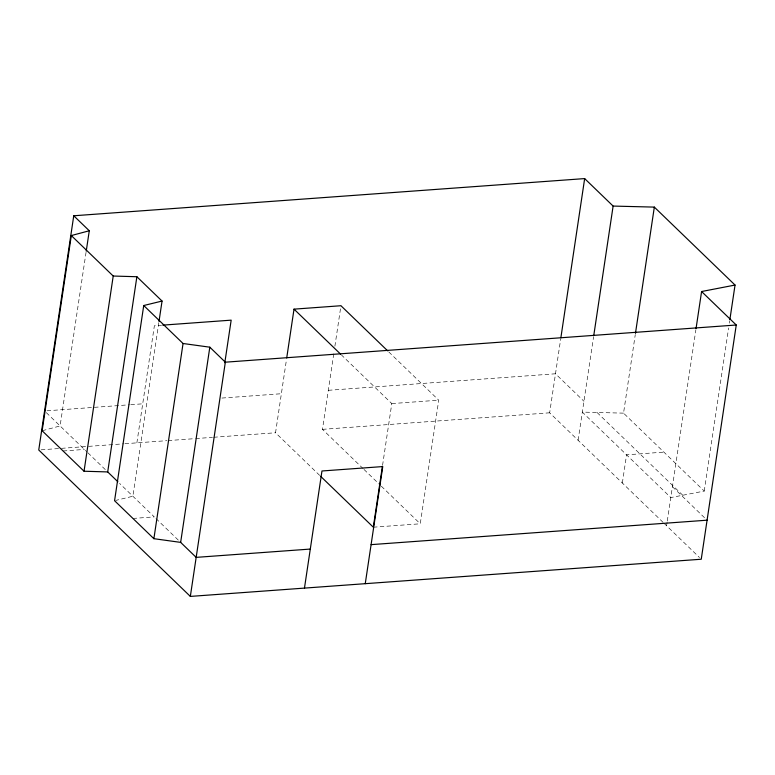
<?xml version="1.0" encoding="UTF-8"?>
<svg xmlns="http://www.w3.org/2000/svg" width="775" height="775" viewBox="0 0 775 775"><rect width="100%" height="100%" fill="white"/><g stroke="black" fill="none" stroke-linecap="round" stroke-linejoin="round"><path stroke-width="0.58" stroke-dasharray="3.88 2.91" d="M86.054 252.321L60.101 425.95L42.141 430.755M136.875 442.854L154.38 325.742L161.578 325.219M158.836 322.613L132.883 496.242L115.707 500.427M319.668 475.395L275.542 432.77L286.537 359.183M363.136 468.633L322.468 429.35L333.822 353.381M334.887 346.231L340.942 305.728M382.559 465.397L391.792 403.591L341.61 355.115M373.317 527.203L420.253 523.793L438.728 400.171L388.537 351.695M663.109 522.398L549.659 412.813L560.683 339.053M578.111 440.297L593.611 336.602M623.536 413.143L582.325 412.106L670.792 497.56L704.243 491.088L623.536 413.143L635.287 334.538M622.344 483.028L626.558 454.828L663.894 452.116M666.577 525.75L667.11 522.224M667.285 521.052L695.863 329.84M704.243 491.088L728.626 327.932M729.343 323.165L729.701 320.792M46.975 410.789L129.551 404.773M130.743 404.686L142.716 403.823M221.892 398.059L281.373 393.729M328.3 390.309L555.491 373.782L583.943 401.266M391.792 403.591L438.728 400.171M41.143 449.82L123.719 443.813M124.911 443.726L166.877 440.675M168.078 440.588L194.477 438.669M195.678 438.582L212.476 437.352M213.677 437.265L275.542 432.77M322.468 429.35L549.659 412.813M63.085 450.992L84.417 449.432M132.932 518.446L154.264 516.896L119.553 483.368M597.06 412.474L682.756 495.244M672.419 486.71L707.081 520.19M663.981 523.232L699.515 557.554M364.008 469.466L380.448 485.344M381.31 486.187L420.253 523.793M46.306 412.629L87.003 451.932M87.866 452.765L106.843 471.093M155.969 518.543L178.947 540.737"/><path stroke-width="1.16" d="M735.039 285.055L654.333 207.109L613.122 206.072L584.66 178.589L73.751 215.77L38.75 449.994L190.34 596.411L701.249 559.23L736.25 325.006L701.588 291.526L735.039 285.055L729.876 319.6M86.238 251.119L89.28 230.766L71.31 235.561L42.141 430.755L84.039 471.229L107.706 471.927L117.858 481.73M84.039 471.229L113.218 276.036L71.31 235.561M107.706 471.927L136.875 276.733L113.218 276.036M159.011 321.412L162.053 301.058L143.733 305.524L114.564 500.708L153.886 538.683L180.653 542.384L196.172 557.37L310.3 549.068M153.886 538.683L183.055 343.499L143.733 305.524M180.653 542.384L209.822 347.19L183.055 343.499M224.808 362.739L231.173 320.153L162.779 325.132M190.34 596.411L225.341 362.187L209.822 347.19M286.711 357.992L294.016 309.147L340.942 305.728L387.674 350.862M304.468 588.099L321.964 470.987L382.763 466.569L365.257 583.682M382.375 466.589L373.317 527.203L320.53 476.228M560.858 337.852L584.66 178.589M593.786 335.401L613.122 206.072M635.461 333.347L654.333 207.109M696.037 328.648L701.588 291.526M225.341 362.187L736.25 325.006M371.099 544.641L707.081 520.19M294.016 309.147L340.738 354.282M73.751 215.77L89.28 230.766M136.875 276.733L162.053 301.058"/></g></svg>
